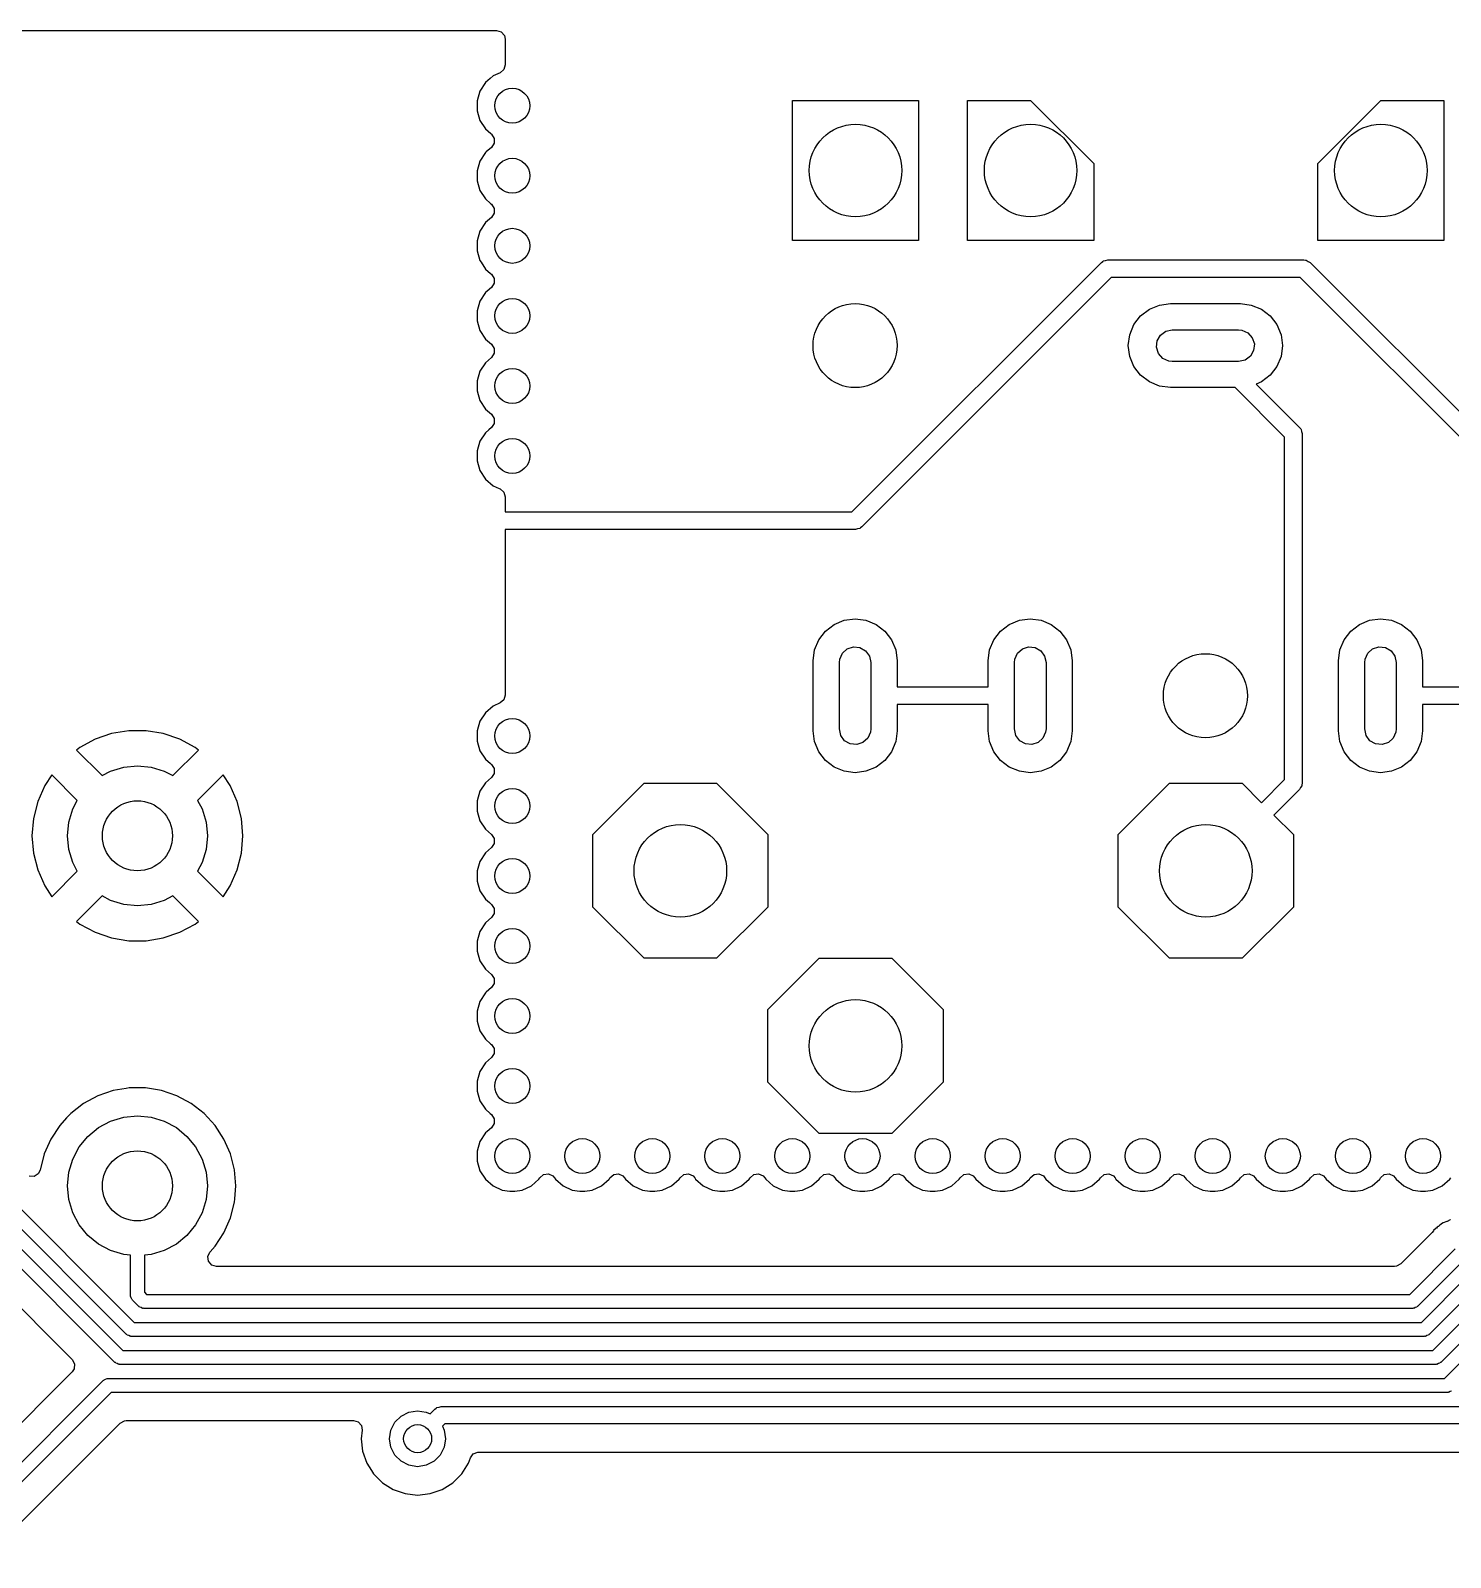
# Model space of a CAD drawing. Extents: x 0.71 to 7.56, y -5.16 to -0.79.
# Drawn here: x 2.883 to 3.681, y -1.646 to -0.787 of the extents above; entities that cross this region are included whole.
import ezdxf

# ---------------------------------------------------------------- set-up
doc = ezdxf.new("R2010")
doc.units = 0
doc.header["$MEASUREMENT"] = 0
doc.layers.add('BLACK', color=7, linetype='CONTINUOUS')

msp = doc.modelspace()

# ---------------------------------------------------------------- linework, layer by layer
at = {"layer": 'BLACK', "linetype": 'CONTINUOUS'}
for p, q in [((0.905618, -0.787421), (3.14472, -0.787421)), ((3.14472, -0.787421), (3.14736, -0.788196)), ((3.14736, -0.788196), (3.14917, -0.790275)), ((3.14917, -0.790275), (3.14961, -0.792303)), ((3.14961, -0.792303), (3.14961, -0.806723)), ((3.14961, -0.806723), (3.14883, -0.809362)), ((3.14108, -0.814448), (3.1386, -0.816601)), ((3.14278, -0.812977), (3.14108, -0.814448)), ((3.14675, -0.811163), (3.14278, -0.812977)), ((3.14883, -0.809362), (3.14675, -0.811163)), ((3.13543, -0.821455), (3.13384, -0.826891)), ((3.1385, -0.816688), (3.13543, -0.821455)), ((3.1386, -0.816601), (3.1385, -0.816688)), ((3.13384, -0.826891), (3.13384, -0.832558)), ((3.13384, -0.832558), (3.13543, -0.837994)), ((3.31102, -0.905512), (3.31102, -0.826772)), ((3.31102, -0.826772), (3.38189, -0.826772)), ((3.38189, -0.826772), (3.38189, -0.905512)), ((3.40945, -0.905512), (3.40945, -0.826772)), ((3.40945, -0.826772), (3.44488, -0.826772)), ((3.44488, -0.826772), (3.48031, -0.862205)), ((3.6063, -0.862205), (3.64173, -0.826772)), ((3.64173, -0.826772), (3.67717, -0.826772)), ((3.67717, -0.826772), (3.67717, -0.905512)), ((3.13543, -0.837994), (3.13543, -0.837994)), ((3.13543, -0.837994), (3.1385, -0.842761)), ((3.1385, -0.842761), (3.14154, -0.845399)), ((3.14154, -0.845399), (3.14191, -0.84572)), ((3.14191, -0.84572), (3.1434, -0.848034)), ((3.1434, -0.848034), (3.1434, -0.850785)), ((3.1385, -0.856058), (3.13543, -0.860825)), ((3.13898, -0.855637), (3.1385, -0.856058)), ((3.14191, -0.853099), (3.13898, -0.855637)), ((3.1434, -0.850785), (3.14191, -0.853099)), ((3.13543, -0.860825), (3.13384, -0.866261)), ((3.13384, -0.866261), (3.13384, -0.871928)), ((3.48031, -0.862205), (3.48031, -0.905512)), ((3.6063, -0.905512), (3.6063, -0.862205)), ((3.13384, -0.871928), (3.13543, -0.877364)), ((3.13543, -0.877364), (3.13543, -0.877364)), ((3.13543, -0.877364), (3.1385, -0.882131)), ((3.1385, -0.882131), (3.14141, -0.88465)), ((3.14191, -0.892469), (3.1385, -0.895428)), ((3.14141, -0.88465), (3.14191, -0.88509)), ((3.14191, -0.88509), (3.1434, -0.887404)), ((3.1434, -0.890155), (3.14191, -0.892469)), ((3.1434, -0.887404), (3.1434, -0.890155)), ((3.13543, -0.900195), (3.13384, -0.905631)), ((3.1385, -0.895428), (3.13543, -0.900195)), ((3.13384, -0.905631), (3.13384, -0.911298)), ((3.38189, -0.905512), (3.31102, -0.905512)), ((3.48031, -0.905512), (3.40945, -0.905512)), ((3.67717, -0.905512), (3.6063, -0.905512)), ((3.13384, -0.911298), (3.13543, -0.916734)), ((3.13543, -0.916734), (3.13605, -0.917695)), ((3.13605, -0.917695), (3.1385, -0.921501)), ((3.34442, -1.05807), (3.48471, -0.91778)), ((3.48471, -0.91778), (3.48541, -0.917253)), ((3.48541, -0.917253), (3.48553, -0.91712)), ((3.48553, -0.91712), (3.48563, -0.91709)), ((3.48563, -0.91709), (3.48583, -0.916941)), ((3.48583, -0.916941), (3.48702, -0.916682)), ((3.48702, -0.916682), (3.48819, -0.916339)), ((3.48819, -0.916339), (3.59843, -0.916339)), ((3.59843, -0.916339), (3.5993, -0.916464)), ((3.5993, -0.916464), (3.59947, -0.916451)), ((3.59947, -0.916451), (3.59957, -0.916503)), ((3.59957, -0.916503), (3.59981, -0.916538)), ((3.59981, -0.916538), (3.60084, -0.917196)), ((3.60084, -0.917196), (3.60191, -0.91778)), ((3.60191, -0.91778), (3.7422, -1.05807)), ((3.1385, -0.921501), (3.1414, -0.924017)), ((3.1414, -0.924017), (3.14191, -0.92446)), ((3.14191, -0.92446), (3.1434, -0.926774)), ((3.1434, -0.926774), (3.1434, -0.929525)), ((3.49023, -0.926181), (3.34994, -1.06647)), ((3.59639, -0.926181), (3.49023, -0.926181)), ((3.73668, -1.06647), (3.59639, -0.926181)), ((3.1385, -0.934798), (3.13543, -0.939565)), ((3.13942, -0.933998), (3.1385, -0.934798)), ((3.14191, -0.931839), (3.13942, -0.933998)), ((3.1434, -0.929525), (3.14191, -0.931839)), ((3.13543, -0.939565), (3.13384, -0.945001)), ((3.5067, -0.947864), (3.51159, -0.94411)), ((3.51159, -0.94411), (3.51729, -0.94175)), ((3.51729, -0.94175), (3.52341, -0.940945)), ((3.52341, -0.940945), (3.56278, -0.940945)), ((3.56278, -0.940945), (3.56889, -0.94175)), ((3.56889, -0.94175), (3.57459, -0.94411)), ((3.57459, -0.94411), (3.57948, -0.947864)), ((3.13384, -0.945001), (3.13384, -0.950668)), ((3.13384, -0.950668), (3.13543, -0.956104)), ((3.50059, -0.958453), (3.50295, -0.952756)), ((3.50295, -0.952756), (3.5067, -0.947864)), ((3.57948, -0.947864), (3.58323, -0.952756)), ((3.58323, -0.952756), (3.58559, -0.958453)), ((3.13543, -0.956104), (3.13543, -0.956104)), ((3.13543, -0.956104), (3.1385, -0.960871)), ((3.1385, -0.960871), (3.14191, -0.96383)), ((3.49978, -0.964567), (3.50059, -0.958453)), ((3.51597, -0.96183), (3.51781, -0.95864)), ((3.51781, -0.95864), (3.52079, -0.956474)), ((3.52079, -0.956474), (3.52439, -0.955709)), ((3.52439, -0.955709), (3.56179, -0.955709)), ((3.56179, -0.955709), (3.56363, -0.955902)), ((3.56363, -0.955902), (3.567, -0.9574)), ((3.567, -0.9574), (3.56946, -0.960138)), ((3.56946, -0.960138), (3.5706, -0.963641)), ((3.58559, -0.958453), (3.5864, -0.964567)), ((3.14191, -0.96383), (3.1434, -0.966144)), ((3.1434, -0.968895), (3.14191, -0.971209)), ((3.1434, -0.966144), (3.1434, -0.968895)), ((3.50059, -0.970681), (3.49978, -0.964567)), ((3.51558, -0.965493), (3.51597, -0.96183)), ((3.51672, -0.968996), (3.51558, -0.965493)), ((3.51918, -0.971733), (3.51672, -0.968996)), ((3.57022, -0.967304), (3.56837, -0.970494)), ((3.5706, -0.963641), (3.57022, -0.967304)), ((3.5864, -0.964567), (3.58559, -0.970681)), ((3.1385, -0.974168), (3.13543, -0.978935)), ((3.14191, -0.971209), (3.1385, -0.974168)), ((3.50295, -0.976378), (3.50059, -0.970681)), ((3.5067, -0.98127), (3.50295, -0.976378)), ((3.52255, -0.973232), (3.51918, -0.971733)), ((3.52439, -0.973425), (3.52255, -0.973232)), ((3.56179, -0.973425), (3.52439, -0.973425)), ((3.56539, -0.972659), (3.56179, -0.973425)), ((3.56837, -0.970494), (3.56539, -0.972659)), ((3.58323, -0.976378), (3.57948, -0.98127)), ((3.58559, -0.970681), (3.58323, -0.976378)), ((3.13543, -0.978935), (3.13384, -0.984371)), ((3.13384, -0.984371), (3.13384, -0.990038)), ((3.51159, -0.985024), (3.5067, -0.98127)), ((3.51729, -0.987384), (3.51159, -0.985024)), ((3.57459, -0.985024), (3.5717, -0.986219)), ((3.5717, -0.986219), (3.596, -1.01052)), ((3.57948, -0.98127), (3.57459, -0.985024)), ((3.13384, -0.990038), (3.13543, -0.995474)), ((3.13543, -0.995474), (3.13543, -0.995475)), ((3.13543, -0.995475), (3.1385, -1.00024)), ((3.52341, -0.988189), (3.51729, -0.987384)), ((3.55975, -0.988189), (3.52341, -0.988189)), ((3.5876, -1.01603), (3.55975, -0.988189)), ((3.1385, -1.00024), (3.14185, -1.00315)), ((3.14185, -1.00315), (3.14191, -1.0032)), ((3.14191, -1.0032), (3.1434, -1.00551)), ((3.14043, -1.01186), (3.1385, -1.01354)), ((3.14191, -1.01058), (3.14043, -1.01186)), ((3.1434, -1.00827), (3.14191, -1.01058)), ((3.1434, -1.00551), (3.1434, -1.00827)), ((3.596, -1.01052), (3.59653, -1.01122)), ((3.59653, -1.01122), (3.59666, -1.01134)), ((3.59666, -1.01134), (3.59669, -1.01144)), ((3.59669, -1.01144), (3.59684, -1.01164)), ((3.59684, -1.01164), (3.5971, -1.01283)), ((3.5971, -1.01283), (3.59744, -1.014)), ((3.13543, -1.01831), (3.13384, -1.02374)), ((3.1385, -1.01354), (3.13543, -1.01831)), ((3.5876, -1.20859), (3.5876, -1.01603)), ((3.59744, -1.014), (3.59744, -1.21063)), ((3.13384, -1.02374), (3.13384, -1.02941)), ((3.13384, -1.02941), (3.13543, -1.03484)), ((3.13543, -1.03484), (3.13543, -1.03484)), ((3.13543, -1.03484), (3.1385, -1.03961)), ((3.1385, -1.03961), (3.14278, -1.04332)), ((3.14278, -1.04332), (3.1462, -1.04488)), ((3.1462, -1.04488), (3.14675, -1.04514)), ((3.14675, -1.04514), (3.14883, -1.04694)), ((3.14883, -1.04694), (3.14961, -1.04958)), ((3.14961, -1.04958), (3.14961, -1.05807)), ((3.14961, -1.05807), (3.34442, -1.05807)), ((3.34646, -1.06791), (3.14961, -1.06791)), ((3.14961, -1.06791), (3.14961, -1.16105)), ((3.34763, -1.06757), (3.34646, -1.06791)), ((3.34882, -1.06731), (3.34763, -1.06757)), ((3.34901, -1.06716), (3.34882, -1.06731)), ((3.34912, -1.06713), (3.34901, -1.06716)), ((3.34923, -1.067), (3.34912, -1.06713)), ((3.34994, -1.06647), (3.34923, -1.067)), ((3.32954, -1.12503), (3.33443, -1.12128)), ((3.33443, -1.12128), (3.34013, -1.11892)), ((3.34013, -1.11892), (3.34624, -1.11811)), ((3.34624, -1.11811), (3.35235, -1.11892)), ((3.35235, -1.11892), (3.35805, -1.12128)), ((3.35805, -1.12128), (3.36294, -1.12503)), ((3.42796, -1.12503), (3.43285, -1.12128)), ((3.43285, -1.12128), (3.43855, -1.11892)), ((3.43855, -1.11892), (3.44467, -1.11811)), ((3.44467, -1.11811), (3.45078, -1.11892)), ((3.45078, -1.11892), (3.45648, -1.12128)), ((3.45648, -1.12128), (3.46137, -1.12503)), ((3.62481, -1.12503), (3.6297, -1.12128)), ((3.6297, -1.12128), (3.6354, -1.11892)), ((3.6354, -1.11892), (3.64152, -1.11811)), ((3.64152, -1.11811), (3.64763, -1.11892)), ((3.64763, -1.11892), (3.65333, -1.12128)), ((3.65333, -1.12128), (3.65822, -1.12503)), ((3.32342, -1.13562), (3.32578, -1.12992)), ((3.32578, -1.12992), (3.32954, -1.12503)), ((3.36294, -1.12503), (3.3667, -1.12992)), ((3.3667, -1.12992), (3.36906, -1.13562)), ((3.42185, -1.13562), (3.42421, -1.12992)), ((3.42421, -1.12992), (3.42796, -1.12503)), ((3.46137, -1.12503), (3.46512, -1.12992)), ((3.46512, -1.12992), (3.46748, -1.13562)), ((3.6187, -1.13562), (3.62106, -1.12992)), ((3.62106, -1.12992), (3.62481, -1.12503)), ((3.65822, -1.12503), (3.66197, -1.12992)), ((3.66197, -1.12992), (3.66433, -1.13562)), ((3.32262, -1.14173), (3.32342, -1.13562)), ((3.32262, -1.1811), (3.32262, -1.14173)), ((3.33738, -1.14272), (3.33758, -1.14087)), ((3.33758, -1.14087), (3.33907, -1.13751)), ((3.33907, -1.13751), (3.34181, -1.13505)), ((3.34181, -1.13505), (3.34531, -1.13391)), ((3.34531, -1.13391), (3.34898, -1.13429)), ((3.34898, -1.13429), (3.35217, -1.13613)), ((3.35217, -1.13613), (3.35433, -1.13911)), ((3.35433, -1.13911), (3.3551, -1.14272)), ((3.36906, -1.13562), (3.36986, -1.14173)), ((3.36986, -1.14173), (3.36986, -1.1565)), ((3.42104, -1.14173), (3.42185, -1.13562)), ((3.42104, -1.1565), (3.42104, -1.14173)), ((3.43581, -1.14272), (3.436, -1.14087)), ((3.436, -1.14087), (3.4375, -1.13751)), ((3.4375, -1.13751), (3.44024, -1.13505)), ((3.44024, -1.13505), (3.44374, -1.13391)), ((3.44374, -1.13391), (3.4474, -1.13429)), ((3.4474, -1.13429), (3.45059, -1.13613)), ((3.45059, -1.13613), (3.45276, -1.13911)), ((3.45276, -1.13911), (3.45352, -1.14272)), ((3.46748, -1.13562), (3.46829, -1.14173)), ((3.46829, -1.14173), (3.46829, -1.1811)), ((3.61789, -1.14173), (3.6187, -1.13562)), ((3.61789, -1.1811), (3.61789, -1.14173)), ((3.63266, -1.14272), (3.63285, -1.14087)), ((3.63285, -1.14087), (3.63435, -1.13751)), ((3.63435, -1.13751), (3.63709, -1.13505)), ((3.63709, -1.13505), (3.64059, -1.13391)), ((3.64059, -1.13391), (3.64425, -1.13429)), ((3.64425, -1.13429), (3.64744, -1.13613)), ((3.64744, -1.13613), (3.64961, -1.13911)), ((3.64961, -1.13911), (3.65037, -1.14272)), ((3.66433, -1.13562), (3.66514, -1.14173)), ((3.66514, -1.14173), (3.66514, -1.1565)), ((3.33738, -1.18012), (3.33738, -1.14272)), ((3.3551, -1.14272), (3.3551, -1.18012)), ((3.43581, -1.18012), (3.43581, -1.14272)), ((3.45352, -1.14272), (3.45352, -1.18012)), ((3.63266, -1.18012), (3.63266, -1.14272)), ((3.65037, -1.14272), (3.65037, -1.18012)), ((3.36986, -1.1565), (3.42104, -1.1565)), ((3.66514, -1.1565), (3.71632, -1.1565)), ((3.14278, -1.16731), (3.1385, -1.17102)), ((3.14675, -1.16549), (3.14278, -1.16731)), ((3.14883, -1.16369), (3.14675, -1.16549)), ((3.14961, -1.16105), (3.14883, -1.16369)), ((3.42104, -1.16634), (3.36986, -1.16634)), ((3.36986, -1.16634), (3.36986, -1.1811)), ((3.42104, -1.1811), (3.42104, -1.16634)), ((3.71632, -1.16634), (3.66514, -1.16634)), ((3.66514, -1.16634), (3.66514, -1.1811)), ((3.13543, -1.17579), (3.13384, -1.18122)), ((3.1385, -1.17102), (3.13543, -1.17579)), ((2.92837, -1.18271), (2.91911, -1.18589)), ((2.93802, -1.1811), (2.92837, -1.18271)), ((2.94781, -1.1811), (2.93802, -1.1811)), ((2.95746, -1.18271), (2.94781, -1.1811)), ((2.96672, -1.18589), (2.95746, -1.18271)), ((3.13384, -1.18122), (3.13384, -1.18689)), ((3.32342, -1.18722), (3.32262, -1.1811)), ((3.33815, -1.18372), (3.33738, -1.18012)), ((3.34031, -1.1867), (3.33815, -1.18372)), ((3.3549, -1.18196), (3.35341, -1.18532)), ((3.3551, -1.18012), (3.3549, -1.18196)), ((3.36986, -1.1811), (3.36906, -1.18722)), ((3.42185, -1.18722), (3.42104, -1.1811)), ((3.43657, -1.18372), (3.43581, -1.18012)), ((3.43874, -1.1867), (3.43657, -1.18372)), ((3.45333, -1.18196), (3.45183, -1.18532)), ((3.45352, -1.18012), (3.45333, -1.18196)), ((3.46829, -1.1811), (3.46748, -1.18722)), ((3.6187, -1.18722), (3.61789, -1.1811)), ((3.63342, -1.18372), (3.63266, -1.18012)), ((3.63559, -1.1867), (3.63342, -1.18372)), ((3.65018, -1.18196), (3.64868, -1.18532)), ((3.65037, -1.18012), (3.65018, -1.18196)), ((3.66514, -1.1811), (3.66433, -1.18722)), ((2.9105, -1.19055), (2.90866, -1.19198)), ((2.90866, -1.19198), (2.90866, -1.19198)), ((2.90866, -1.19198), (2.92303, -1.20636)), ((2.91911, -1.18589), (2.9105, -1.19055)), ((2.91911, -1.18589), (2.91911, -1.18589)), ((2.96279, -1.20636), (2.97717, -1.19198)), ((2.97532, -1.19055), (2.96672, -1.18589)), ((2.96672, -1.18589), (2.96672, -1.18589)), ((2.97717, -1.19198), (2.97532, -1.19055)), ((2.97717, -1.19198), (2.97717, -1.19198)), ((3.13384, -1.18689), (3.13543, -1.19232)), ((3.13543, -1.19232), (3.13543, -1.19232)), ((3.13543, -1.19232), (3.1385, -1.19709)), ((3.32578, -1.19291), (3.32342, -1.18722)), ((3.32954, -1.19781), (3.32578, -1.19291)), ((3.3435, -1.18854), (3.34031, -1.1867)), ((3.34717, -1.18893), (3.3435, -1.18854)), ((3.35067, -1.18779), (3.34717, -1.18893)), ((3.35341, -1.18532), (3.35067, -1.18779)), ((3.3667, -1.19291), (3.36294, -1.19781)), ((3.36906, -1.18722), (3.3667, -1.19291)), ((3.42421, -1.19291), (3.42185, -1.18722)), ((3.42796, -1.19781), (3.42421, -1.19291)), ((3.44193, -1.18854), (3.43874, -1.1867)), ((3.44559, -1.18893), (3.44193, -1.18854)), ((3.44909, -1.18779), (3.44559, -1.18893)), ((3.45183, -1.18532), (3.44909, -1.18779)), ((3.46512, -1.19291), (3.46137, -1.19781)), ((3.46748, -1.18722), (3.46512, -1.19291)), ((3.62106, -1.19291), (3.6187, -1.18722)), ((3.62481, -1.19781), (3.62106, -1.19291)), ((3.63878, -1.18854), (3.63559, -1.1867)), ((3.64244, -1.18893), (3.63878, -1.18854)), ((3.64594, -1.18779), (3.64244, -1.18893)), ((3.64868, -1.18532), (3.64594, -1.18779)), ((3.66197, -1.19291), (3.65822, -1.19781)), ((3.66433, -1.18722), (3.66197, -1.19291)), ((2.92785, -1.20378), (2.93523, -1.20154)), ((2.93523, -1.20154), (2.94291, -1.20079)), ((2.94291, -1.20079), (2.95059, -1.20154)), ((2.95059, -1.20154), (2.95798, -1.20378)), ((3.1385, -1.19709), (3.14133, -1.19955)), ((3.14133, -1.19955), (3.14191, -1.20005)), ((3.14191, -1.20005), (3.1434, -1.20236)), ((3.33443, -1.20156), (3.32954, -1.19781)), ((3.34013, -1.20392), (3.33443, -1.20156)), ((3.35805, -1.20156), (3.35235, -1.20392)), ((3.36294, -1.19781), (3.35805, -1.20156)), ((3.43285, -1.20156), (3.42796, -1.19781)), ((3.43855, -1.20392), (3.43285, -1.20156)), ((3.45648, -1.20156), (3.45078, -1.20392)), ((3.46137, -1.19781), (3.45648, -1.20156)), ((3.6297, -1.20156), (3.62481, -1.19781)), ((3.6354, -1.20392), (3.6297, -1.20156)), ((3.65333, -1.20156), (3.64763, -1.20392)), ((3.65822, -1.19781), (3.65333, -1.20156)), ((2.89475, -1.20591), (2.8908, -1.21195)), ((2.90911, -1.22028), (2.89475, -1.20591)), ((2.92303, -1.20636), (2.92785, -1.20378)), ((2.95798, -1.20378), (2.96279, -1.20636)), ((2.99108, -1.20591), (2.97671, -1.22028)), ((2.99503, -1.21195), (2.99108, -1.20591)), ((3.1385, -1.21039), (3.13543, -1.21516)), ((3.14191, -1.20743), (3.1385, -1.21039)), ((3.1434, -1.20512), (3.14191, -1.20743)), ((3.1434, -1.20236), (3.1434, -1.20512)), ((3.34624, -1.20472), (3.34013, -1.20392)), ((3.35235, -1.20392), (3.34624, -1.20472)), ((3.44467, -1.20472), (3.43855, -1.20392)), ((3.45078, -1.20392), (3.44467, -1.20472)), ((3.57463, -1.22156), (3.5876, -1.20859)), ((3.64152, -1.20472), (3.6354, -1.20392)), ((3.64763, -1.20392), (3.64152, -1.20472)), ((2.8908, -1.21195), (2.88687, -1.22092)), ((2.99896, -1.22092), (2.99503, -1.21195)), ((3.13543, -1.21516), (3.13384, -1.22059)), ((3.19882, -1.23946), (3.22765, -1.21063)), ((3.22765, -1.21063), (3.26842, -1.21063)), ((3.26842, -1.21063), (3.29724, -1.23946)), ((3.49409, -1.23946), (3.52292, -1.21063)), ((3.52292, -1.21063), (3.56369, -1.21063)), ((3.56369, -1.21063), (3.57463, -1.22156)), ((3.596, -1.21411), (3.58159, -1.22852)), ((3.59658, -1.21304), (3.596, -1.21411)), ((3.59724, -1.21202), (3.59658, -1.21304)), ((3.59728, -1.21177), (3.59724, -1.21202)), ((3.59733, -1.21168), (3.59728, -1.21177)), ((3.59744, -1.21063), (3.59732, -1.2115)), ((3.59732, -1.2115), (3.59733, -1.21168)), ((2.88687, -1.22092), (2.88446, -1.2304)), ((2.9043, -1.23248), (2.90654, -1.22509)), ((2.90654, -1.22509), (2.90911, -1.22028)), ((2.97671, -1.22028), (2.97929, -1.22509)), ((2.97929, -1.22509), (2.98153, -1.23248)), ((3.00136, -1.2304), (2.99896, -1.22092)), ((3.13384, -1.22059), (3.13384, -1.22626)), ((3.13384, -1.22626), (3.13543, -1.23169)), ((2.88446, -1.2304), (2.88366, -1.24016)), ((2.88446, -1.2304), (2.88446, -1.2304)), ((2.90354, -1.24016), (2.9043, -1.23248)), ((2.98153, -1.23248), (2.98228, -1.24016)), ((3.00217, -1.24016), (3.00136, -1.2304)), ((3.00136, -1.2304), (3.00136, -1.2304)), ((3.13543, -1.23169), (3.13543, -1.23169)), ((3.13543, -1.23169), (3.1385, -1.23646)), ((3.58159, -1.22852), (3.59252, -1.23946)), ((2.88366, -1.24016), (2.88366, -1.24016)), ((2.88366, -1.24016), (2.88446, -1.24991)), ((2.9043, -1.24784), (2.90354, -1.24016)), ((2.98228, -1.24016), (2.98153, -1.24784)), ((3.00136, -1.24991), (3.00217, -1.24016)), ((3.00217, -1.24016), (3.00217, -1.24016)), ((3.1385, -1.23646), (3.14191, -1.23942)), ((3.14191, -1.23942), (3.1434, -1.24173)), ((3.1434, -1.24449), (3.14191, -1.2468)), ((3.1434, -1.24173), (3.1434, -1.24449)), ((3.19882, -1.28023), (3.19882, -1.23946)), ((3.29724, -1.23946), (3.29724, -1.28023)), ((3.49409, -1.28023), (3.49409, -1.23946)), ((3.59252, -1.23946), (3.59252, -1.28023)), ((2.88446, -1.24991), (2.88446, -1.24991)), ((2.88446, -1.24991), (2.88687, -1.2594)), ((2.90654, -1.25522), (2.9043, -1.24784)), ((2.98153, -1.24784), (2.97929, -1.25522)), ((2.99896, -1.2594), (3.00136, -1.24991)), ((3.00136, -1.24991), (3.00136, -1.24991)), ((3.1385, -1.24976), (3.13543, -1.25453)), ((3.14191, -1.2468), (3.1385, -1.24976)), ((2.88687, -1.2594), (2.8908, -1.26836)), ((2.89475, -1.2744), (2.90911, -1.26004)), ((2.90911, -1.26004), (2.90654, -1.25522)), ((2.97929, -1.25522), (2.97671, -1.26004)), ((2.97671, -1.26004), (2.99108, -1.2744)), ((2.99503, -1.26836), (2.99896, -1.2594)), ((3.13543, -1.25453), (3.13384, -1.25996)), ((3.13384, -1.25996), (3.13384, -1.26563)), ((2.8908, -1.26836), (2.89475, -1.2744)), ((2.99108, -1.2744), (2.99503, -1.26836)), ((3.13384, -1.26563), (3.13543, -1.27106)), ((2.92303, -1.27396), (2.90866, -1.28833)), ((2.92785, -1.27653), (2.92303, -1.27396)), ((2.93523, -1.27877), (2.92785, -1.27653)), ((2.94291, -1.27953), (2.93523, -1.27877)), ((2.95059, -1.27877), (2.94291, -1.27953)), ((2.95798, -1.27653), (2.95059, -1.27877)), ((2.96279, -1.27396), (2.95798, -1.27653)), ((2.97717, -1.28833), (2.96279, -1.27396)), ((3.13543, -1.27106), (3.13543, -1.27107)), ((3.13543, -1.27107), (3.1385, -1.27583)), ((3.1385, -1.27583), (3.1407, -1.27774)), ((3.1407, -1.27774), (3.14191, -1.27879)), ((3.14191, -1.27879), (3.1434, -1.2811)), ((3.14191, -1.28617), (3.13868, -1.28897)), ((3.1434, -1.28386), (3.14191, -1.28617)), ((3.1434, -1.2811), (3.1434, -1.28386)), ((3.22765, -1.30906), (3.19882, -1.28023)), ((3.29724, -1.28023), (3.26842, -1.30906)), ((3.52292, -1.30906), (3.49409, -1.28023)), ((3.59252, -1.28023), (3.56369, -1.30906)), ((2.90866, -1.28833), (2.9105, -1.28977)), ((2.9105, -1.28977), (2.9105, -1.28977)), ((2.9105, -1.28977), (2.91911, -1.29442)), ((2.91911, -1.29442), (2.91911, -1.29442)), ((2.91911, -1.29442), (2.92837, -1.2976)), ((2.95746, -1.2976), (2.96672, -1.29442)), ((2.96672, -1.29442), (2.97532, -1.28977)), ((2.96672, -1.29442), (2.96672, -1.29442)), ((2.97532, -1.28977), (2.97717, -1.28833)), ((2.97532, -1.28977), (2.97532, -1.28977)), ((3.13543, -1.2939), (3.13384, -1.29933)), ((3.1385, -1.28913), (3.13543, -1.2939)), ((3.13868, -1.28897), (3.1385, -1.28913)), ((2.92837, -1.2976), (2.93802, -1.29921)), ((2.93802, -1.29921), (2.94781, -1.29921)), ((2.94781, -1.29921), (2.95746, -1.2976)), ((3.13384, -1.29933), (3.13384, -1.305)), ((3.13384, -1.305), (3.13543, -1.31044)), ((3.13543, -1.31044), (3.13543, -1.31044)), ((3.13543, -1.31044), (3.1385, -1.3152)), ((3.26842, -1.30906), (3.22765, -1.30906)), ((3.29724, -1.33788), (3.32607, -1.30906)), ((3.32607, -1.30906), (3.36684, -1.30906)), ((3.36684, -1.30906), (3.39567, -1.33788)), ((3.56369, -1.30906), (3.52292, -1.30906)), ((2.74942, -1.32202), (2.94118, -1.51378)), ((3.1385, -1.3152), (3.14191, -1.31816)), ((3.14191, -1.31816), (3.1434, -1.32048)), ((3.1434, -1.32048), (3.1434, -1.32323)), ((2.93677, -1.5205), (2.74501, -1.32874)), ((3.1385, -1.3285), (3.13543, -1.33327)), ((3.13894, -1.32812), (3.1385, -1.3285)), ((3.14191, -1.32554), (3.13894, -1.32812)), ((3.1434, -1.32323), (3.14191, -1.32554)), ((3.13543, -1.33327), (3.13384, -1.3387)), ((3.13384, -1.3387), (3.13384, -1.34437)), ((3.29724, -1.37865), (3.29724, -1.33788)), ((3.39567, -1.33788), (3.39567, -1.37865)), ((3.13384, -1.34437), (3.13543, -1.34981)), ((3.13543, -1.34981), (3.13543, -1.34981)), ((3.13543, -1.34981), (3.1385, -1.35457)), ((3.1385, -1.35457), (3.1414, -1.35709)), ((3.14191, -1.36491), (3.1385, -1.36787)), ((3.1414, -1.35709), (3.14191, -1.35753)), ((3.14191, -1.35753), (3.1434, -1.35985)), ((3.1434, -1.3626), (3.14191, -1.36491)), ((3.1434, -1.35985), (3.1434, -1.3626)), ((3.13543, -1.37264), (3.13384, -1.37807)), ((3.1385, -1.36787), (3.13543, -1.37264)), ((3.1385, -1.36787), (3.1385, -1.36787)), ((2.93654, -1.38217), (2.92933, -1.38337)), ((2.93834, -1.38187), (2.93654, -1.38217)), ((2.94748, -1.38187), (2.93834, -1.38187)), ((2.94974, -1.38225), (2.94748, -1.38187)), ((3.13384, -1.37807), (3.13384, -1.38374)), ((3.32607, -1.40748), (3.29724, -1.37865)), ((3.39567, -1.37865), (3.36684, -1.40748)), ((2.91265, -1.39069), (2.90544, -1.3963)), ((2.92069, -1.38634), (2.91265, -1.39069)), ((2.91265, -1.39069), (2.91265, -1.39069)), ((2.92933, -1.38337), (2.92069, -1.38634)), ((2.92069, -1.38634), (2.92069, -1.38634)), ((2.9565, -1.38337), (2.94974, -1.38225)), ((2.96514, -1.38634), (2.9565, -1.38337)), ((2.97317, -1.39069), (2.96514, -1.38634)), ((2.96514, -1.38634), (2.96514, -1.38634)), ((2.98038, -1.3963), (2.97317, -1.39069)), ((2.97317, -1.39069), (2.97317, -1.39069)), ((3.13384, -1.38374), (3.13543, -1.38918)), ((3.13543, -1.38918), (3.13543, -1.38918)), ((3.13543, -1.38918), (3.1385, -1.39394)), ((2.90312, -1.39882), (2.89925, -1.40303)), ((2.90544, -1.3963), (2.90312, -1.39882)), ((2.90544, -1.3963), (2.90544, -1.3963)), ((2.90544, -1.3963), (2.90544, -1.3963)), ((2.90544, -1.3963), (2.90544, -1.3963)), ((2.92785, -1.40063), (2.93523, -1.39839)), ((2.93523, -1.39839), (2.94291, -1.39764)), ((2.94291, -1.39764), (2.95059, -1.39839)), ((2.95059, -1.39839), (2.95798, -1.40063)), ((2.98039, -1.3963), (2.98038, -1.3963)), ((2.98657, -1.40303), (2.98039, -1.3963)), ((2.98039, -1.3963), (2.98039, -1.3963)), ((3.1385, -1.39394), (3.14122, -1.3963)), ((3.14122, -1.3963), (3.14191, -1.3969)), ((3.14191, -1.3969), (3.1434, -1.39922)), ((3.1434, -1.39922), (3.1434, -1.40197)), ((2.89925, -1.40303), (2.89425, -1.41068)), ((2.91507, -1.40917), (2.92104, -1.40427)), ((2.92104, -1.40427), (2.92785, -1.40063)), ((2.95798, -1.40063), (2.96479, -1.40427)), ((2.96479, -1.40427), (2.97075, -1.40917)), ((2.99157, -1.41068), (2.98657, -1.40303)), ((2.98657, -1.40303), (2.98657, -1.40303)), ((2.98657, -1.40303), (2.98657, -1.40303)), ((3.1385, -1.40724), (3.13543, -1.41201)), ((3.13941, -1.40645), (3.1385, -1.40724)), ((3.14191, -1.40428), (3.13941, -1.40645)), ((3.1434, -1.40197), (3.14191, -1.40428)), ((3.36684, -1.40748), (3.32607, -1.40748)), ((2.89425, -1.41068), (2.89058, -1.41904)), ((2.90654, -1.42194), (2.91018, -1.41514)), ((2.91018, -1.41514), (2.91507, -1.40917)), ((2.97075, -1.40917), (2.97565, -1.41514)), ((2.97565, -1.41514), (2.97929, -1.42194)), ((2.99524, -1.41904), (2.99157, -1.41068)), ((3.13543, -1.41201), (3.13384, -1.41744)), ((2.89058, -1.41904), (2.88829, -1.4281)), ((2.9043, -1.42933), (2.90654, -1.42194)), ((2.97929, -1.42194), (2.98153, -1.42933)), ((2.99749, -1.4279), (2.99524, -1.41904)), ((3.13384, -1.41744), (3.13384, -1.42311)), ((3.13384, -1.42311), (3.13543, -1.42855)), ((2.88482, -1.43166), (2.88207, -1.4316)), ((2.88717, -1.43023), (2.88482, -1.43166)), ((2.88821, -1.42808), (2.88717, -1.43023)), ((2.88829, -1.4281), (2.88821, -1.42808)), ((2.90354, -1.43701), (2.9043, -1.42933)), ((2.98153, -1.42933), (2.98228, -1.43701)), ((2.99824, -1.43701), (2.99749, -1.4279)), ((2.99749, -1.4279), (2.99749, -1.4279)), ((3.13543, -1.42855), (3.13543, -1.42855)), ((3.13543, -1.42855), (3.1385, -1.43331)), ((3.1385, -1.43331), (3.14278, -1.43702)), ((3.16431, -1.43702), (3.16859, -1.43331)), ((3.16859, -1.43331), (3.16912, -1.43248)), ((3.16912, -1.43248), (3.1712, -1.43068)), ((3.1712, -1.43068), (3.17392, -1.43029)), ((3.17392, -1.43029), (3.17643, -1.43143)), ((3.17643, -1.43143), (3.17734, -1.43248)), ((3.17734, -1.43248), (3.17787, -1.43331)), ((3.17787, -1.43331), (3.18215, -1.43702)), ((3.20368, -1.43702), (3.20796, -1.43331)), ((3.20796, -1.43331), (3.20849, -1.43248)), ((3.20849, -1.43248), (3.21057, -1.43068)), ((3.21057, -1.43068), (3.21329, -1.43029)), ((3.21329, -1.43029), (3.2158, -1.43143)), ((3.2158, -1.43143), (3.21671, -1.43248)), ((3.21671, -1.43248), (3.21724, -1.43331)), ((3.21724, -1.43331), (3.22152, -1.43702)), ((3.24305, -1.43702), (3.24733, -1.43331)), ((3.24733, -1.43331), (3.24786, -1.43248)), ((3.24786, -1.43248), (3.24994, -1.43068)), ((3.24994, -1.43068), (3.25266, -1.43029)), ((3.25266, -1.43029), (3.25517, -1.43143)), ((3.25517, -1.43143), (3.25608, -1.43248)), ((3.25608, -1.43248), (3.25661, -1.43331)), ((3.25661, -1.43331), (3.26089, -1.43702)), ((3.28242, -1.43702), (3.2867, -1.43331)), ((3.2867, -1.43331), (3.28723, -1.43248)), ((3.28723, -1.43248), (3.28931, -1.43068)), ((3.28931, -1.43068), (3.29203, -1.43029)), ((3.29203, -1.43029), (3.29454, -1.43143)), ((3.29454, -1.43143), (3.29545, -1.43248)), ((3.29545, -1.43248), (3.29598, -1.43331)), ((3.29598, -1.43331), (3.30026, -1.43702)), ((3.32179, -1.43702), (3.32607, -1.43331)), ((3.32607, -1.43331), (3.3266, -1.43248)), ((3.3266, -1.43248), (3.32868, -1.43068)), ((3.32868, -1.43068), (3.3314, -1.43029)), ((3.3314, -1.43029), (3.33391, -1.43143)), ((3.33391, -1.43143), (3.33482, -1.43248)), ((3.33482, -1.43248), (3.33535, -1.43331)), ((3.33535, -1.43331), (3.33963, -1.43702)), ((3.36116, -1.43702), (3.36544, -1.43331)), ((3.36544, -1.43331), (3.36597, -1.43248)), ((3.36597, -1.43248), (3.36805, -1.43068)), ((3.36805, -1.43068), (3.37077, -1.43029)), ((3.37077, -1.43029), (3.37328, -1.43143)), ((3.37328, -1.43143), (3.37419, -1.43248)), ((3.37419, -1.43248), (3.37472, -1.43331)), ((3.37472, -1.43331), (3.379, -1.43702)), ((3.40053, -1.43702), (3.40481, -1.43331)), ((3.40481, -1.43331), (3.40534, -1.43248)), ((3.40534, -1.43248), (3.40742, -1.43068)), ((3.40742, -1.43068), (3.41014, -1.43029)), ((3.41014, -1.43029), (3.41265, -1.43143)), ((3.41265, -1.43143), (3.41356, -1.43248)), ((3.41356, -1.43248), (3.41409, -1.43331)), ((3.41409, -1.43331), (3.41837, -1.43702)), ((3.4399, -1.43702), (3.44418, -1.43331)), ((3.44418, -1.43331), (3.44471, -1.43248)), ((3.44471, -1.43248), (3.44679, -1.43068)), ((3.44679, -1.43068), (3.44951, -1.43029)), ((3.44951, -1.43029), (3.45202, -1.43143)), ((3.45202, -1.43143), (3.45293, -1.43248)), ((3.45293, -1.43248), (3.45346, -1.43331)), ((3.45346, -1.43331), (3.45774, -1.43702)), ((3.47927, -1.43702), (3.48355, -1.43331)), ((3.48355, -1.43331), (3.48408, -1.43248)), ((3.48408, -1.43248), (3.48616, -1.43068)), ((3.48616, -1.43068), (3.48888, -1.43029)), ((3.48888, -1.43029), (3.49139, -1.43143)), ((3.49139, -1.43143), (3.4923, -1.43248)), ((3.4923, -1.43248), (3.49283, -1.43331)), ((3.49283, -1.43331), (3.49711, -1.43702)), ((3.51864, -1.43702), (3.52292, -1.43331)), ((3.52292, -1.43331), (3.52345, -1.43248)), ((3.52345, -1.43248), (3.52553, -1.43068)), ((3.52553, -1.43068), (3.52825, -1.43029)), ((3.52825, -1.43029), (3.53076, -1.43143)), ((3.53076, -1.43143), (3.53167, -1.43248)), ((3.53167, -1.43248), (3.5322, -1.43331)), ((3.5322, -1.43331), (3.53648, -1.43702)), ((3.55801, -1.43702), (3.56229, -1.43331)), ((3.56229, -1.43331), (3.56282, -1.43248)), ((3.56282, -1.43248), (3.5649, -1.43068)), ((3.5649, -1.43068), (3.56762, -1.43029)), ((3.56762, -1.43029), (3.57013, -1.43143)), ((3.57013, -1.43143), (3.57104, -1.43248)), ((3.57104, -1.43248), (3.57157, -1.43331)), ((3.57157, -1.43331), (3.57585, -1.43702)), ((3.59738, -1.43702), (3.60166, -1.43331)), ((3.60166, -1.43331), (3.60219, -1.43248)), ((3.60219, -1.43248), (3.60427, -1.43068)), ((3.60427, -1.43068), (3.60699, -1.43029)), ((3.60699, -1.43029), (3.6095, -1.43143)), ((3.6095, -1.43143), (3.61041, -1.43248)), ((3.61041, -1.43248), (3.61094, -1.43331)), ((3.61094, -1.43331), (3.61522, -1.43702)), ((3.63675, -1.43702), (3.64103, -1.43331)), ((3.64103, -1.43331), (3.64156, -1.43248)), ((3.64156, -1.43248), (3.64364, -1.43068)), ((3.64364, -1.43068), (3.64636, -1.43029)), ((3.64636, -1.43029), (3.64887, -1.43143)), ((3.64887, -1.43143), (3.64978, -1.43248)), ((3.64978, -1.43248), (3.65031, -1.43331)), ((3.65031, -1.43331), (3.65459, -1.43702)), ((3.67612, -1.43702), (3.6804, -1.43331)), ((3.6804, -1.43331), (3.68093, -1.43248)), ((2.93025, -1.53625), (2.83494, -1.44094)), ((2.83936, -1.43422), (2.93466, -1.52953)), ((2.9043, -1.44469), (2.90354, -1.43701)), ((2.98228, -1.43701), (2.98153, -1.44469)), ((2.99764, -1.44425), (2.99824, -1.43701)), ((2.99824, -1.43701), (2.99824, -1.43701)), ((3.14278, -1.43702), (3.14793, -1.43938)), ((3.14793, -1.43938), (3.15213, -1.43998)), ((3.15213, -1.43998), (3.15213, -1.43998)), ((3.15213, -1.43998), (3.15495, -1.43998)), ((3.15495, -1.43998), (3.15915, -1.43938)), ((3.15495, -1.43998), (3.15495, -1.43998)), ((3.15915, -1.43938), (3.16431, -1.43702)), ((3.18215, -1.43702), (3.1873, -1.43938)), ((3.1873, -1.43938), (3.1915, -1.43998)), ((3.1915, -1.43998), (3.1915, -1.43998)), ((3.1915, -1.43998), (3.19432, -1.43998)), ((3.19432, -1.43998), (3.19852, -1.43938)), ((3.19432, -1.43998), (3.19432, -1.43998)), ((3.19852, -1.43938), (3.20368, -1.43702)), ((3.22152, -1.43702), (3.22667, -1.43938)), ((3.22667, -1.43938), (3.23087, -1.43998)), ((3.23087, -1.43998), (3.23087, -1.43998)), ((3.23087, -1.43998), (3.23369, -1.43998)), ((3.23369, -1.43998), (3.23789, -1.43938)), ((3.23369, -1.43998), (3.23369, -1.43998)), ((3.23789, -1.43938), (3.24305, -1.43702)), ((3.26089, -1.43702), (3.26605, -1.43938)), ((3.26605, -1.43938), (3.27024, -1.43998)), ((3.27024, -1.43998), (3.27024, -1.43998)), ((3.27024, -1.43998), (3.27306, -1.43998)), ((3.27306, -1.43998), (3.27726, -1.43938)), ((3.27306, -1.43998), (3.27306, -1.43998)), ((3.27726, -1.43938), (3.28242, -1.43702)), ((3.30026, -1.43702), (3.30542, -1.43938)), ((3.30542, -1.43938), (3.30961, -1.43998)), ((3.30961, -1.43998), (3.30961, -1.43998)), ((3.30961, -1.43998), (3.31243, -1.43998)), ((3.31243, -1.43998), (3.31663, -1.43938)), ((3.31243, -1.43998), (3.31243, -1.43998)), ((3.31663, -1.43938), (3.32179, -1.43702)), ((3.33963, -1.43702), (3.34479, -1.43938)), ((3.34479, -1.43938), (3.34898, -1.43998)), ((3.34898, -1.43998), (3.34898, -1.43998)), ((3.34898, -1.43998), (3.3518, -1.43998)), ((3.3518, -1.43998), (3.356, -1.43938)), ((3.3518, -1.43998), (3.3518, -1.43998)), ((3.356, -1.43938), (3.36116, -1.43702)), ((3.379, -1.43702), (3.38416, -1.43938)), ((3.38416, -1.43938), (3.38835, -1.43998)), ((3.38835, -1.43998), (3.38835, -1.43998)), ((3.38835, -1.43998), (3.39117, -1.43998)), ((3.39117, -1.43998), (3.39537, -1.43938)), ((3.39117, -1.43998), (3.39117, -1.43998)), ((3.39537, -1.43938), (3.40053, -1.43702)), ((3.41837, -1.43702), (3.42353, -1.43938)), ((3.42353, -1.43938), (3.42772, -1.43998)), ((3.42772, -1.43998), (3.42772, -1.43998)), ((3.42772, -1.43998), (3.43054, -1.43998)), ((3.43054, -1.43998), (3.43474, -1.43938)), ((3.43054, -1.43998), (3.43054, -1.43998)), ((3.43474, -1.43938), (3.4399, -1.43702)), ((3.45774, -1.43702), (3.4629, -1.43938)), ((3.4629, -1.43938), (3.46709, -1.43998)), ((3.46709, -1.43998), (3.46709, -1.43998)), ((3.46709, -1.43998), (3.46991, -1.43998)), ((3.46991, -1.43998), (3.47411, -1.43938)), ((3.46991, -1.43998), (3.46991, -1.43998)), ((3.47411, -1.43938), (3.47927, -1.43702)), ((3.49711, -1.43702), (3.50227, -1.43938)), ((3.50227, -1.43938), (3.50646, -1.43998)), ((3.50646, -1.43998), (3.50646, -1.43998)), ((3.50646, -1.43998), (3.50928, -1.43998)), ((3.50928, -1.43998), (3.51348, -1.43938)), ((3.50928, -1.43998), (3.50928, -1.43998)), ((3.51348, -1.43938), (3.51864, -1.43702)), ((3.53648, -1.43702), (3.54164, -1.43938)), ((3.54164, -1.43938), (3.54583, -1.43998)), ((3.54583, -1.43998), (3.54583, -1.43998)), ((3.54583, -1.43998), (3.54865, -1.43998)), ((3.54865, -1.43998), (3.55285, -1.43938)), ((3.54865, -1.43998), (3.54865, -1.43998)), ((3.55285, -1.43938), (3.55801, -1.43702)), ((3.57585, -1.43702), (3.58101, -1.43938)), ((3.58101, -1.43938), (3.5852, -1.43998)), ((3.5852, -1.43998), (3.5852, -1.43998)), ((3.5852, -1.43998), (3.58802, -1.43998)), ((3.58802, -1.43998), (3.59222, -1.43938)), ((3.58802, -1.43998), (3.58802, -1.43998)), ((3.59222, -1.43938), (3.59738, -1.43702)), ((3.61522, -1.43702), (3.62038, -1.43938)), ((3.62038, -1.43938), (3.62457, -1.43998)), ((3.62457, -1.43998), (3.62457, -1.43998)), ((3.62457, -1.43998), (3.62739, -1.43998)), ((3.62739, -1.43998), (3.63159, -1.43938)), ((3.62739, -1.43998), (3.62739, -1.43998)), ((3.63159, -1.43938), (3.63675, -1.43702)), ((3.65459, -1.43702), (3.65975, -1.43938)), ((3.65975, -1.43938), (3.66394, -1.43998)), ((3.66394, -1.43998), (3.66395, -1.43998)), ((3.66395, -1.43998), (3.66676, -1.43998)), ((3.66676, -1.43998), (3.67096, -1.43938)), ((3.66676, -1.43998), (3.66676, -1.43998)), ((3.67096, -1.43938), (3.67612, -1.43702)), ((2.90654, -1.45207), (2.9043, -1.44469)), ((2.98153, -1.44469), (2.97929, -1.45207)), ((2.99524, -1.45497), (2.99749, -1.44611)), ((2.99749, -1.44611), (2.99764, -1.44425)), ((2.82984, -1.45814), (2.90632, -1.53463)), ((2.91018, -1.45888), (2.90654, -1.45207)), ((2.91507, -1.46485), (2.91018, -1.45888)), ((2.97565, -1.45888), (2.97075, -1.46485)), ((2.97929, -1.45207), (2.97565, -1.45888)), ((2.99157, -1.46334), (2.99524, -1.45497)), ((3.67463, -1.45927), (3.67403, -1.45979)), ((3.67557, -1.45845), (3.67463, -1.45927)), ((3.67575, -1.45837), (3.67557, -1.45845)), ((3.67557, -1.45845), (3.67557, -1.45845)), ((3.67664, -1.45784), (3.67575, -1.45837)), ((3.6768, -1.45772), (3.67664, -1.45784)), ((3.67871, -1.45701), (3.6768, -1.45772)), ((3.6768, -1.45772), (3.6768, -1.45772)), ((3.67887, -1.45694), (3.67871, -1.45701)), ((3.68073, -1.4561), (3.67887, -1.45694)), ((3.68092, -1.45607), (3.68073, -1.4561)), ((3.68073, -1.4561), (3.68073, -1.4561)), ((2.92104, -1.46974), (2.91507, -1.46485)), ((2.97075, -1.46485), (2.96479, -1.46974)), ((2.98657, -1.47099), (2.99157, -1.46334)), ((3.67053, -1.46313), (3.66131, -1.47236)), ((3.67119, -1.46232), (3.67053, -1.46313)), ((3.67129, -1.46216), (3.67119, -1.46232)), ((3.67119, -1.46232), (3.67119, -1.46232)), ((3.67283, -1.46082), (3.67129, -1.46216)), ((3.67129, -1.46216), (3.67129, -1.46216)), ((3.67129, -1.46216), (3.67129, -1.46216)), ((3.67296, -1.4607), (3.67283, -1.46082)), ((3.6734, -1.46027), (3.67296, -1.4607)), ((3.6739, -1.4599), (3.6734, -1.46027)), ((3.67403, -1.45979), (3.6739, -1.4599)), ((2.92785, -1.47338), (2.92104, -1.46974)), ((2.93523, -1.47562), (2.92785, -1.47338)), ((2.93898, -1.47599), (2.93523, -1.47562)), ((2.93898, -1.49843), (2.93898, -1.47599)), ((2.95059, -1.47562), (2.94685, -1.47599)), ((2.94685, -1.47599), (2.94685, -1.49679)), ((2.95798, -1.47338), (2.95059, -1.47562)), ((2.96479, -1.46974), (2.95798, -1.47338)), ((2.98249, -1.47669), (2.98364, -1.47418)), ((2.98364, -1.47418), (2.98373, -1.47408)), ((2.98373, -1.47408), (2.98657, -1.47099)), ((3.66131, -1.47236), (3.65283, -1.48083)), ((3.65793, -1.49803), (3.68355, -1.47241)), ((2.98288, -1.47941), (2.98249, -1.47669)), ((2.98469, -1.48149), (2.98288, -1.47941)), ((2.98733, -1.48226), (2.98469, -1.48149)), ((3.64938, -1.48226), (2.98733, -1.48226)), ((3.65042, -1.48215), (3.64938, -1.48226)), ((3.65283, -1.48083), (3.65042, -1.48215)), ((3.68797, -1.47913), (3.66235, -1.50475)), ((3.66446, -1.51378), (3.69008, -1.48816)), ((2.93907, -1.49873), (2.93898, -1.49843)), ((2.93902, -1.49904), (2.93907, -1.49873)), ((2.93944, -1.49986), (2.93902, -1.49904)), ((2.93973, -1.50074), (2.93944, -1.49986)), ((2.93999, -1.50093), (2.93973, -1.50074)), ((2.94013, -1.50121), (2.93999, -1.50093)), ((2.94367, -1.50475), (2.94013, -1.50121)), ((2.94685, -1.49679), (2.94809, -1.49803)), ((2.94809, -1.49803), (3.65793, -1.49803)), ((3.69449, -1.49488), (3.66887, -1.5205)), ((2.94396, -1.5049), (2.94367, -1.50475)), ((2.94414, -1.50515), (2.94396, -1.5049)), ((2.94502, -1.50544), (2.94414, -1.50515)), ((2.94584, -1.50586), (2.94502, -1.50544)), ((2.94615, -1.50581), (2.94584, -1.50586)), ((2.94646, -1.50591), (2.94615, -1.50581)), ((3.65956, -1.50591), (2.94646, -1.50591)), ((3.65987, -1.50581), (3.65956, -1.50591)), ((3.66018, -1.50586), (3.65987, -1.50581)), ((3.661, -1.50544), (3.66018, -1.50586)), ((3.66188, -1.50515), (3.661, -1.50544)), ((3.66207, -1.5049), (3.66188, -1.50515)), ((3.66235, -1.50475), (3.66207, -1.5049)), ((3.67098, -1.52953), (3.6966, -1.50391)), ((3.70101, -1.51063), (3.67539, -1.53625)), ((2.94118, -1.51378), (3.66446, -1.51378)), ((2.93705, -1.52064), (2.93677, -1.5205)), ((2.93724, -1.5209), (2.93705, -1.52064)), ((2.93812, -1.52119), (2.93724, -1.5209)), ((2.93894, -1.52161), (2.93812, -1.52119)), ((2.93925, -1.52156), (2.93894, -1.52161)), ((2.93955, -1.52165), (2.93925, -1.52156)), ((3.66609, -1.52165), (2.93955, -1.52165)), ((3.66639, -1.52156), (3.66609, -1.52165)), ((3.6667, -1.52161), (3.66639, -1.52156)), ((3.66753, -1.52119), (3.6667, -1.52161)), ((3.6684, -1.5209), (3.66753, -1.52119)), ((3.66859, -1.52064), (3.6684, -1.5209)), ((3.66887, -1.5205), (3.66859, -1.52064)), ((3.6775, -1.54528), (3.70312, -1.51966)), ((2.90632, -1.53463), (2.90764, -1.53704)), ((2.93053, -1.53639), (2.93025, -1.53625)), ((2.93072, -1.53665), (2.93053, -1.53639)), ((2.93159, -1.53693), (2.93072, -1.53665)), ((2.93466, -1.52953), (3.67098, -1.52953)), ((3.67492, -1.53665), (3.67405, -1.53693)), ((3.67511, -1.53639), (3.67492, -1.53665)), ((3.67539, -1.53625), (3.67511, -1.53639)), ((2.90632, -1.54153), (2.83513, -1.61272)), ((2.90745, -1.53978), (2.90632, -1.54153)), ((2.90764, -1.53704), (2.90745, -1.53978)), ((2.9262, -1.54537), (2.92651, -1.54528)), ((2.92651, -1.54528), (3.6775, -1.54528)), ((2.93241, -1.53735), (2.93159, -1.53693)), ((2.93273, -1.5373), (2.93241, -1.53735)), ((2.93303, -1.5374), (2.93273, -1.5373)), ((3.67261, -1.5374), (2.93303, -1.5374)), ((3.67291, -1.5373), (3.67261, -1.5374)), ((3.67323, -1.53735), (3.67291, -1.5373)), ((3.67405, -1.53693), (3.67323, -1.53735)), ((2.84023, -1.62992), (2.92372, -1.54643)), ((2.92814, -1.55315), (2.84465, -1.63664)), ((2.92372, -1.54643), (2.92401, -1.54628)), ((2.92401, -1.54628), (2.92419, -1.54603)), ((2.92419, -1.54603), (2.92507, -1.54574)), ((2.92507, -1.54574), (2.92589, -1.54532)), ((2.92589, -1.54532), (2.9262, -1.54537)), ((3.67913, -1.55315), (2.92814, -1.55315)), ((3.67944, -1.55305), (3.67913, -1.55315)), ((3.67975, -1.5531), (3.67944, -1.55305)), ((3.68057, -1.55268), (3.67975, -1.5531)), ((3.68145, -1.5524), (3.68057, -1.55268)), ((3.10735, -1.56522), (3.1101, -1.56246)), ((3.1101, -1.56246), (3.11081, -1.56194)), ((3.11081, -1.56194), (3.11092, -1.5618)), ((3.11092, -1.5618), (3.11103, -1.56177)), ((3.11103, -1.56177), (3.11122, -1.56163)), ((3.11122, -1.56163), (3.11241, -1.56137)), ((3.11241, -1.56137), (3.11358, -1.56102)), ((3.11358, -1.56102), (3.68959, -1.56102)), ((2.85766, -1.64592), (2.93324, -1.57035)), ((2.93324, -1.57035), (2.93565, -1.56903)), ((2.93565, -1.56903), (2.93669, -1.56892)), ((2.93669, -1.56892), (3.06437, -1.56892)), ((3.06437, -1.56892), (3.06701, -1.56969)), ((3.06701, -1.56969), (3.06881, -1.57177)), ((3.08542, -1.57427), (3.08765, -1.56988)), ((3.08765, -1.56988), (3.09114, -1.56639)), ((3.09114, -1.56639), (3.09553, -1.56416)), ((3.09553, -1.56416), (3.10039, -1.56339)), ((3.10039, -1.56339), (3.10526, -1.56416)), ((3.10526, -1.56416), (3.10735, -1.56522)), ((3.11562, -1.57087), (3.11431, -1.57218)), ((3.69163, -1.57087), (3.11562, -1.57087)), ((3.06922, -1.57435), (3.06868, -1.57913)), ((3.06868, -1.57913), (3.06868, -1.57913)), ((3.06868, -1.57913), (3.06947, -1.58619)), ((3.06881, -1.57177), (3.06922, -1.57435)), ((3.08465, -1.57913), (3.08542, -1.57427)), ((3.08542, -1.584), (3.08465, -1.57913)), ((3.11431, -1.57218), (3.11537, -1.57427)), ((3.11537, -1.57427), (3.11614, -1.57913)), ((3.11614, -1.57913), (3.11537, -1.584)), ((3.06947, -1.58619), (3.06947, -1.58619)), ((3.06947, -1.58619), (3.07182, -1.59289)), ((3.08765, -1.58839), (3.08542, -1.584)), ((3.11537, -1.584), (3.11313, -1.58839)), ((3.13001, -1.5899), (3.13162, -1.58767)), ((3.13162, -1.58767), (3.13418, -1.58665)), ((3.13418, -1.58665), (3.13462, -1.58663)), ((3.13462, -1.58663), (3.69128, -1.58663)), ((3.07182, -1.59289), (3.07444, -1.59706)), ((3.09114, -1.59187), (3.08765, -1.58839)), ((3.09553, -1.59411), (3.09114, -1.59187)), ((3.10039, -1.59488), (3.09553, -1.59411)), ((3.10526, -1.59411), (3.10039, -1.59488)), ((3.10965, -1.59187), (3.10526, -1.59411)), ((3.11313, -1.58839), (3.10965, -1.59187)), ((3.12519, -1.59891), (3.12897, -1.59289)), ((3.12897, -1.59289), (3.13001, -1.5899)), ((3.07444, -1.59706), (3.0756, -1.59891)), ((3.0756, -1.59891), (3.08062, -1.60393)), ((3.08062, -1.60393), (3.08663, -1.60771)), ((3.11415, -1.60771), (3.12017, -1.60393)), ((3.12017, -1.60393), (3.12519, -1.59891)), ((3.08663, -1.60771), (3.09334, -1.61005)), ((3.09334, -1.61005), (3.09334, -1.61005)), ((3.09334, -1.61005), (3.10039, -1.61085)), ((3.10039, -1.61085), (3.10745, -1.61005)), ((3.10039, -1.61085), (3.10039, -1.61085)), ((3.10039, -1.61085), (3.10039, -1.61085)), ((3.10745, -1.61005), (3.11415, -1.60771)), ((3.10745, -1.61005), (3.10745, -1.61005)), ((3.10745, -1.61005), (3.10745, -1.61005))]:
    msp.add_line(p, q, dxfattribs=at)
at = {"layer": 'BLACK'}
for centre, radius in [((3.15354, -0.829724), 0.009843), ((3.34646, -0.866142), 0.026), ((3.44488, -0.866142), 0.026), ((3.64173, -0.866142), 0.026), ((3.15354, -0.869094), 0.009843), ((3.15354, -0.908465), 0.009843), ((3.15354, -0.947835), 0.009843), ((3.34624, -0.964567), 0.023622), ((3.15354, -0.987205), 0.009843), ((3.15354, -1.02657), 0.009843), ((3.54309, -1.16142), 0.023622), ((3.15354, -1.18406), 0.009843), ((3.15354, -1.22343), 0.009843), ((2.94291, -1.24016), 0.019685), ((3.24803, -1.25984), 0.026), ((3.54331, -1.25984), 0.026), ((3.15354, -1.2628), 0.009843), ((3.15354, -1.30217), 0.009843), ((3.15354, -1.34154), 0.009843), ((3.34646, -1.35827), 0.026), ((3.15354, -1.38091), 0.009843), ((3.15354, -1.42028), 0.009843), ((3.19291, -1.42028), 0.009843), ((3.23228, -1.42028), 0.009843), ((3.27165, -1.42028), 0.009843), ((3.31102, -1.42028), 0.009843), ((3.35039, -1.42028), 0.009843), ((3.38976, -1.42028), 0.009843), ((3.42913, -1.42028), 0.009843), ((3.4685, -1.42028), 0.009843), ((3.50787, -1.42028), 0.009843), ((3.54724, -1.42028), 0.009843), ((3.58661, -1.42028), 0.009843), ((3.62598, -1.42028), 0.009843), ((3.66535, -1.42028), 0.009843), ((2.94291, -1.43701), 0.019685), ((3.10039, -1.57913), 0.007874)]:
    msp.add_circle(centre, radius, dxfattribs=at)

doc.saveas('drawing.dxf')
